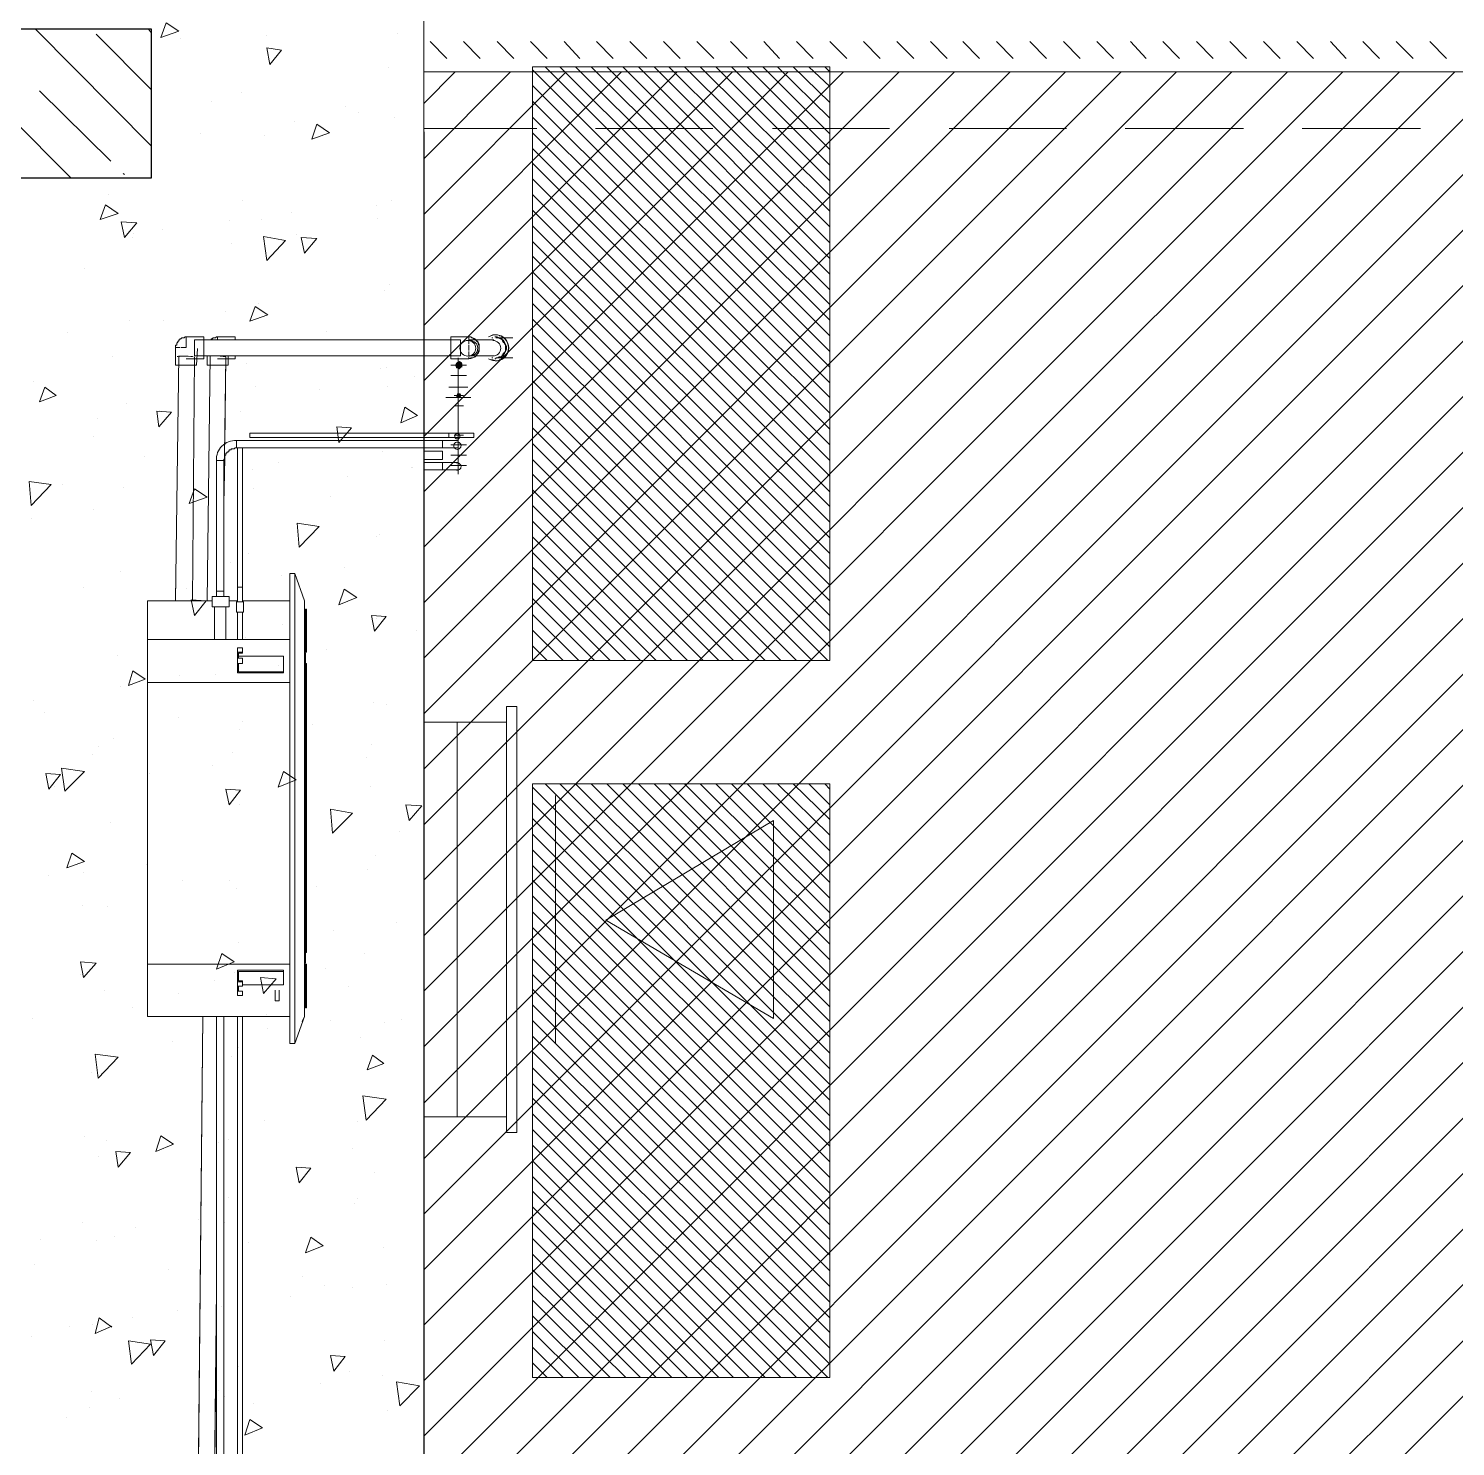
# Model space of a CAD drawing. Header units: millimetres. Extents: x -356862 to 418287, y 0 to 839748.
# Drawn here: x 30.232 to 32.504, y 27.9 to 30.157 of the extents above; entities that cross this region are included whole.
import ezdxf

# ---------------------------------------------------------------- set-up
doc = ezdxf.new("R2010")
doc.units = ezdxf.units.MM
doc.layers.add('PDF _Геометрия', color=7, linetype='Continuous', true_color=0xbababa)
doc.layers.add('PDF _Сплошная заливка', color=7, linetype='Continuous', true_color=0xf50000)

msp = doc.modelspace()

# ---------------------------------------------------------------- linework, layer by layer
at = {"layer": 'PDF _Геометрия', "color": 7, "lineweight": 9}
for points in [[(30.2496, 23.3832), (30.1062, 23.3832), (30.8612, 23.3832), (30.8612, 31.2979), (30.1062, 31.2979), (38.9259, 31.2979)], [(30.8612, 29.9979), (31.0412, 29.9979)], [(31.1345, 29.9979), (31.3212, 29.9979)], [(31.4162, 29.9979), (31.6028, 29.9979)], [(31.6978, 29.9979), (31.8845, 29.9979)], [(31.9778, 29.9979), (32.1662, 29.9979)], [(32.2595, 29.9979), (32.4478, 29.9979)]]:
    msp.add_lwpolyline(points, dxfattribs=at)
at = {"layer": 'PDF _Геометрия', "color": 254, "lineweight": 5, "true_color": 0xdcdcdc}
for points in [[(30.1062, 31.2979), (30.8612, 31.2979), (30.8629, 23.4715), (30.1062, 23.4715), (30.1062, 25.1948), (30.4279, 25.1948), (30.4279, 25.4314), (30.1062, 25.4314), (30.1062, 27.558), (30.4279, 27.558), (30.4279, 27.793), (30.1062, 27.793), (30.1062, 29.9196), (30.4279, 29.9196), (30.4279, 30.1562), (30.1062, 30.1562)], [(30.4429, 30.1429), (30.4512, 30.1662), (30.4712, 30.1529)], [(30.6162, 30.0996), (30.6112, 30.1262), (30.6345, 30.1229)], [(30.6829, 29.9812), (30.6912, 30.0046), (30.7112, 29.9912)], [(30.3462, 29.8529), (30.3546, 29.8762), (30.3746, 29.8629)], [(30.3846, 29.8246), (30.3796, 29.8496), (30.4046, 29.8479)], [(30.6062, 29.8262), (30.6412, 29.8196), (30.6112, 29.7879)], [(30.6712, 29.7996), (30.6662, 29.8246), (30.6912, 29.8229)], [(30.5845, 29.6913), (30.5929, 29.7146), (30.6129, 29.7013)], [(30.2496, 29.5629), (30.2579, 29.5863), (30.2762, 29.5729)], [(30.8245, 29.5296), (30.8312, 29.5546), (30.8512, 29.5413)], [(30.4396, 29.5229), (30.4362, 29.5479), (30.4596, 29.5463)], [(30.7262, 29.4979), (30.7229, 29.5229), (30.7462, 29.5213)], [(30.2329, 29.4363), (30.2679, 29.4313), (30.2362, 29.3979)], [(30.4879, 29.4013), (30.4962, 29.4246), (30.5162, 29.4113)], [(30.6595, 29.3696), (30.6945, 29.3646), (30.6629, 29.3313)], [(30.7262, 29.2396), (30.7345, 29.2646), (30.7545, 29.2513)], [(30.4962, 29.2229), (30.4912, 29.2479), (30.5146, 29.2463)], [(30.7829, 29.1979), (30.7779, 29.2229), (30.8012, 29.2213)], [(30.3912, 29.1113), (30.3979, 29.1346), (30.4179, 29.1213)], [(30.2646, 28.9463), (30.2596, 28.9713), (30.2829, 28.9696)], [(30.2846, 28.9796), (30.3212, 28.9746), (30.2896, 28.9429)], [(30.6295, 28.9496), (30.6379, 28.9746), (30.6579, 28.9613)], [(30.5512, 28.9213), (30.5462, 28.9463), (30.5695, 28.9446)], [(30.8379, 28.8963), (30.8329, 28.9213), (30.8579, 28.9196)], [(30.7129, 28.9146), (30.7479, 28.908), (30.7162, 28.8763)], [(30.2929, 28.8213), (30.3012, 28.8446), (30.3212, 28.8313)], [(30.3196, 28.6463), (30.3146, 28.6713), (30.3396, 28.6696)], [(30.5312, 28.6596), (30.5396, 28.6846), (30.5595, 28.6713)], [(30.6062, 28.6213), (30.6012, 28.6463), (30.6262, 28.6446)], [(30.3379, 28.5246), (30.3746, 28.5196), (30.3429, 28.4863)], [(30.7712, 28.4996), (30.7795, 28.523), (30.7979, 28.5096)], [(30.7645, 28.458), (30.8012, 28.453), (30.7695, 28.4196)], [(30.4346, 28.3696), (30.4429, 28.3946), (30.4629, 28.3813)], [(30.3746, 28.3446), (30.3712, 28.3696), (30.3946, 28.368)], [(30.6629, 28.3196), (30.6579, 28.3446), (30.6812, 28.343)], [(30.6729, 28.208), (30.6812, 28.233), (30.7012, 28.2196)], [(30.3912, 28.068), (30.4262, 28.063), (30.3962, 28.0313)], [(30.4312, 28.0447), (30.4262, 28.0697), (30.4496, 28.068)], [(30.7179, 28.0197), (30.7129, 28.0447), (30.7362, 28.043)], [(30.8179, 28.003), (30.8545, 27.9963), (30.8229, 27.9647)], [(30.5762, 27.918), (30.5845, 27.943), (30.6045, 27.9297)]]:
    msp.add_lwpolyline(points, close=True, dxfattribs=at)
at = {"layer": 'PDF _Геометрия', "color": 8, "lineweight": 9, "true_color": 0x808080}
for points in [[(30.2996, 29.9196), (30.1062, 30.1129), (29.9162, 30.3029)], [(30.4279, 29.9696), (30.2429, 30.1562)], [(30.4279, 30.0596), (30.3396, 30.1479)], [(30.4279, 30.1496), (30.4229, 30.1562)], [(30.3629, 29.9462), (30.2496, 30.0579)], [(30.3846, 29.9246), (30.3829, 29.9262)]]:
    msp.add_lwpolyline(points, dxfattribs=at)
at = {"layer": 'PDF _Геометрия', "color": 8, "lineweight": 30, "true_color": 0x767676}
msp.add_lwpolyline([(30.1062, 29.9196), (30.4279, 29.9196), (30.4279, 30.1562), (30.1062, 30.1562)], dxfattribs=at)
at = {"layer": 'PDF _Геометрия', "color": 7, "lineweight": 30}
for points in [[(30.1062, 29.9196), (30.4279, 29.9196), (30.4279, 30.1562), (30.1062, 30.1562)], [(30.4279, 29.9196), (30.4279, 30.1562)]]:
    msp.add_lwpolyline(points, dxfattribs=at)
at = {"layer": 'PDF _Геометрия', "color": 254, "lineweight": 5, "true_color": 0xdcdcdc}
for points in [[(30.6112, 30.1462), (30.6112, 30.1462)], [(30.8195, 30.1496), (30.8195, 30.1496)], [(30.4746, 30.1412), (30.4746, 30.1412)], [(30.6129, 30.1196), (30.6129, 30.1196)], [(30.8045, 30.0946), (30.8045, 30.0946)], [(30.5712, 30.0546), (30.5712, 30.0546)], [(30.5229, 30.0412), (30.5229, 30.0412)], [(30.7362, 30.0329), (30.7362, 30.0329)], [(30.6562, 30.0096), (30.6562, 30.0096)], [(30.7579, 30.0229), (30.7579, 30.0229)], [(30.8145, 30.0162), (30.8145, 30.0162)], [(30.5062, 29.9896), (30.5062, 29.9896)], [(30.6079, 29.9862), (30.6079, 29.9862)], [(30.3596, 29.8929), (30.3596, 29.8929)], [(30.5729, 29.8829), (30.5729, 29.8829)], [(30.7862, 29.8746), (30.7862, 29.8746)], [(30.8095, 29.8829), (30.8095, 29.8829)], [(30.5512, 29.8512), (30.5512, 29.8512)], [(30.6029, 29.8529), (30.6029, 29.8529)], [(30.6512, 29.8646), (30.6512, 29.8646)], [(30.7879, 29.8546), (30.7879, 29.8546)], [(30.3996, 29.8312), (30.3996, 29.8312)], [(30.4446, 29.8379), (30.4446, 29.8379)], [(30.6579, 29.8296), (30.6579, 29.8296)], [(30.3979, 29.8246), (30.3979, 29.8246)], [(30.5546, 29.8146), (30.5546, 29.8146)], [(30.3212, 29.7746), (30.3212, 29.7746)], [(30.7995, 29.7396), (30.7995, 29.7396)], [(30.8062, 29.7496), (30.8062, 29.7496)], [(30.5979, 29.7196), (30.5979, 29.7196)], [(30.3929, 29.6929), (30.3929, 29.6929)], [(30.4462, 29.6929), (30.4462, 29.6929)], [(30.5462, 29.7063), (30.5462, 29.7063)], [(30.2946, 29.6729), (30.2946, 29.6729)], [(30.7062, 29.6746), (30.7062, 29.6746)], [(30.3662, 29.6346), (30.3662, 29.6346)], [(30.4729, 29.6346), (30.4729, 29.6346)], [(30.5795, 29.6246), (30.5795, 29.6246)], [(30.7929, 29.6163), (30.7929, 29.6163)], [(30.8012, 29.6179), (30.8012, 29.6179)], [(30.8462, 29.6029), (30.8462, 29.6029)], [(30.2396, 29.5946), (30.2396, 29.5946)], [(30.5929, 29.5879), (30.5929, 29.5879)], [(30.6945, 29.5829), (30.6945, 29.5829)], [(30.8029, 29.5879), (30.8029, 29.5879)], [(30.3879, 29.5596), (30.3879, 29.5596)], [(30.3412, 29.5363), (30.3412, 29.5363)], [(30.4412, 29.5496), (30.4412, 29.5496)], [(30.5695, 29.5479), (30.5695, 29.5479)], [(30.3362, 29.5079), (30.3362, 29.5079)], [(30.4162, 29.4763), (30.4162, 29.4763)], [(30.6295, 29.4663), (30.6295, 29.4663)], [(30.7962, 29.4846), (30.7962, 29.4846)], [(30.5879, 29.4546), (30.5879, 29.4546)], [(30.7395, 29.4446), (30.7395, 29.4446)], [(30.8412, 29.4579), (30.8412, 29.4579)], [(30.8429, 29.4579), (30.8429, 29.4579)], [(30.2862, 29.4313), (30.2862, 29.4313)], [(30.3829, 29.4263), (30.3829, 29.4263)], [(30.4996, 29.4213), (30.4996, 29.4213)], [(30.5895, 29.4246), (30.5895, 29.4246)], [(30.7129, 29.4129), (30.7129, 29.4129)], [(30.2362, 29.3779), (30.2362, 29.3779)], [(30.3362, 29.3913), (30.3362, 29.3913)], [(30.7912, 29.3513), (30.7912, 29.3513)], [(30.7862, 29.3479), (30.7862, 29.3479)], [(30.5529, 29.3079), (30.5529, 29.3079)], [(30.5829, 29.3213), (30.5829, 29.3213)], [(30.3779, 29.2929), (30.3779, 29.2929)], [(30.6345, 29.2863), (30.6345, 29.2863)], [(30.7345, 29.2996), (30.7345, 29.2996)], [(30.3196, 29.2679), (30.3196, 29.2679)], [(30.4829, 29.2663), (30.4829, 29.2663)], [(30.4212, 29.2179), (30.4212, 29.2179)], [(30.7862, 29.2179), (30.7862, 29.2179)], [(30.6362, 29.2079), (30.6362, 29.2079)], [(30.8495, 29.1996), (30.8495, 29.1996)], [(30.5779, 29.1879), (30.5779, 29.1879)], [(30.7062, 29.1679), (30.7062, 29.1679)], [(30.3729, 29.1596), (30.3729, 29.1596)], [(30.4729, 29.1279), (30.4729, 29.1279)], [(30.5296, 29.1296), (30.5296, 29.1296)], [(30.6295, 29.1429), (30.6295, 29.1429)], [(30.3779, 29.1096), (30.3779, 29.1096)], [(30.2396, 29.0879), (30.2396, 29.0879)], [(30.7812, 29.0846), (30.7812, 29.0846)], [(30.8012, 29.0813), (30.8012, 29.0813)], [(30.2579, 29.0679), (30.2579, 29.0679)], [(30.4712, 29.0596), (30.4712, 29.0596)], [(30.5729, 29.0546), (30.5729, 29.0546)], [(30.5679, 29.0413), (30.5679, 29.0413)], [(30.6845, 29.0496), (30.6845, 29.0496)], [(30.3429, 29.0146), (30.3429, 29.0146)], [(30.3679, 29.0263), (30.3679, 29.0263)], [(30.7779, 29.0179), (30.7779, 29.0179)], [(30.3346, 29.0013), (30.3346, 29.0013)], [(30.5562, 29.0046), (30.5562, 29.0046)], [(30.7695, 28.9963), (30.7695, 28.9963)], [(30.4246, 28.9713), (30.4246, 28.9713)], [(30.5246, 28.9846), (30.5246, 28.9846)], [(30.2729, 28.9513), (30.2729, 28.9513)], [(30.7762, 28.9513), (30.7762, 28.9513)], [(30.5679, 28.9213), (30.5679, 28.9213)], [(30.3629, 28.893), (30.3629, 28.893)], [(30.8229, 28.8796), (30.8229, 28.8796)], [(30.6729, 28.8596), (30.6729, 28.8596)], [(30.4196, 28.8263), (30.4196, 28.8263)], [(30.7845, 28.8413), (30.7845, 28.8413)], [(30.2646, 28.8096), (30.2646, 28.8096)], [(30.3196, 28.813), (30.3196, 28.813)], [(30.7712, 28.818), (30.7712, 28.818)], [(30.4779, 28.8013), (30.4779, 28.8013)], [(30.5512, 28.8013), (30.5512, 28.8013)], [(30.5629, 28.788), (30.5629, 28.788)], [(30.6912, 28.7913), (30.6912, 28.7913)], [(30.3179, 28.7613), (30.3179, 28.7613)], [(30.3579, 28.7596), (30.3579, 28.7596)], [(30.7179, 28.7213), (30.7179, 28.7213)], [(30.8179, 28.7346), (30.8179, 28.7346)], [(30.5662, 28.703), (30.5662, 28.703)], [(30.3146, 28.6696), (30.3146, 28.6696)], [(30.7662, 28.6846), (30.7662, 28.6846)], [(30.3146, 28.6513), (30.3146, 28.6513)], [(30.5595, 28.6546), (30.5595, 28.6546)], [(30.7045, 28.6613), (30.7045, 28.6613)], [(30.3529, 28.6263), (30.3529, 28.6263)], [(30.5279, 28.6413), (30.5279, 28.6413)], [(30.7412, 28.633), (30.7412, 28.633)], [(30.4712, 28.6213), (30.4712, 28.6213)], [(30.2379, 28.5813), (30.2379, 28.5813)], [(30.3979, 28.598), (30.3979, 28.598)], [(30.6112, 28.588), (30.6112, 28.588)], [(30.7129, 28.578), (30.7129, 28.578)], [(30.8262, 28.5796), (30.8262, 28.5796)], [(30.6129, 28.5646), (30.6129, 28.5646)], [(30.7995, 28.5746), (30.7995, 28.5746)], [(30.4612, 28.5446), (30.4612, 28.5446)], [(30.5662, 28.5346), (30.5662, 28.5346)], [(30.7612, 28.5513), (30.7612, 28.5513)], [(30.5546, 28.5213), (30.5546, 28.5213)], [(30.3329, 28.4946), (30.3329, 28.4946)], [(30.3479, 28.493), (30.3479, 28.493)], [(30.8612, 28.453), (30.8612, 28.453)], [(30.6079, 28.4196), (30.6079, 28.4196)], [(30.7562, 28.418), (30.7562, 28.418)], [(30.5079, 28.4063), (30.5079, 28.4063)], [(30.3212, 28.393), (30.3212, 28.393)], [(30.3562, 28.3863), (30.3562, 28.3863)], [(30.5346, 28.3846), (30.5346, 28.3846)], [(30.5496, 28.388), (30.5496, 28.388)], [(30.7479, 28.3746), (30.7479, 28.3746)], [(30.3429, 28.3613), (30.3429, 28.3613)], [(30.7829, 28.3363), (30.7829, 28.3363)], [(30.5496, 28.2963), (30.5496, 28.2963)], [(30.7512, 28.2863), (30.7512, 28.2863)], [(30.7562, 28.2946), (30.7562, 28.2946)], [(30.5029, 28.2613), (30.5029, 28.2613)], [(30.3179, 28.2563), (30.3179, 28.2563)], [(30.4029, 28.248), (30.4029, 28.248)], [(30.5446, 28.2563), (30.5446, 28.2563)], [(30.2512, 28.2296), (30.2512, 28.2296)], [(30.3396, 28.228), (30.3396, 28.228)], [(30.3696, 28.2346), (30.3696, 28.2346)], [(30.5829, 28.2246), (30.5829, 28.2246)], [(30.7979, 28.2163), (30.7979, 28.2163)], [(30.2412, 28.1896), (30.2412, 28.1896)], [(30.4546, 28.1813), (30.4546, 28.1813)], [(30.6679, 28.1713), (30.6679, 28.1713)], [(30.7029, 28.1563), (30.7029, 28.1563)], [(30.7479, 28.153), (30.7479, 28.153)], [(30.8012, 28.158), (30.8012, 28.158)], [(30.5396, 28.123), (30.5396, 28.123)], [(30.6495, 28.138), (30.6495, 28.138)], [(30.3646, 28.0913), (30.3379, 28.0797), (30.3446, 28.1046), (30.3646, 28.0897)], [(30.3979, 28.1046), (30.3979, 28.1046)], [(30.4696, 28.1163), (30.4696, 28.1163)], [(30.2979, 28.0913), (30.2979, 28.0913)], [(30.3346, 28.0947), (30.3346, 28.0947)], [(30.2362, 28.0747), (30.2362, 28.0747)], [(30.7995, 28.068), (30.7995, 28.068)], [(30.5662, 28.028), (30.5662, 28.028)], [(30.7429, 28.0197), (30.7429, 28.0197)], [(30.7962, 28.013), (30.7962, 28.013)], [(30.3329, 27.988), (30.3329, 27.988)], [(30.5346, 27.9897), (30.5346, 27.9897)], [(30.6962, 27.9997), (30.6962, 27.9997)], [(30.3762, 27.9763), (30.3762, 27.9763)], [(30.5446, 27.9797), (30.5446, 27.9797)], [(30.5895, 27.968), (30.5895, 27.968)], [(30.2929, 27.9463), (30.2929, 27.9463)], [(30.3296, 27.9613), (30.3296, 27.9613)], [(30.8029, 27.958), (30.8029, 27.958)]]:
    msp.add_lwpolyline(points, dxfattribs=at)
at = {"layer": 'PDF _Геометрия', "lineweight": 18}
for points in [[(30.8979, 30.1096), (30.8712, 30.1362)], [(30.9512, 30.1096), (30.9245, 30.1362)], [(31.0045, 30.1096), (30.9779, 30.1362)], [(31.0579, 30.1096), (31.0312, 30.1362)], [(31.1095, 30.1096), (31.0845, 30.1362)], [(31.1629, 30.1096), (31.1362, 30.1362)], [(31.2162, 30.1096), (31.1895, 30.1362)], [(31.2695, 30.1096), (31.2429, 30.1362)], [(31.3229, 30.1096), (31.2962, 30.1362)], [(31.3762, 30.1096), (31.3495, 30.1362)], [(31.4278, 30.1096), (31.4028, 30.1362)], [(31.4812, 30.1096), (31.4545, 30.1362)], [(31.5345, 30.1096), (31.5078, 30.1362)], [(31.5878, 30.1096), (31.5612, 30.1362)], [(31.6412, 30.1096), (31.6145, 30.1362)], [(31.6945, 30.1096), (31.6678, 30.1362)], [(31.7462, 30.1096), (31.7195, 30.1362)], [(31.7995, 30.1096), (31.7728, 30.1362)], [(31.8528, 30.1096), (31.8262, 30.1362)], [(31.9062, 30.1096), (31.8795, 30.1362)], [(31.9595, 30.1096), (31.9328, 30.1362)], [(32.0112, 30.1096), (31.9862, 30.1362)], [(32.0645, 30.1096), (32.0378, 30.1362)], [(32.1178, 30.1096), (32.0912, 30.1362)], [(32.1712, 30.1096), (32.1445, 30.1362)], [(32.2245, 30.1096), (32.1978, 30.1362)], [(32.2778, 30.1096), (32.2511, 30.1362)], [(32.3295, 30.1096), (32.3045, 30.1362)], [(32.3828, 30.1096), (32.3561, 30.1362)], [(32.4361, 30.1096), (32.4095, 30.1362)], [(32.4895, 30.1096), (32.4628, 30.1362)]]:
    msp.add_lwpolyline(points, dxfattribs=at)
at = {"layer": 'PDF _Геометрия', "color": 161, "lineweight": 9, "true_color": 0x7f9fff}
for points in [[(33.8278, 30.0879), (30.8612, 27.1214)], [(33.7394, 30.0879), (30.8612, 27.2097)], [(33.6511, 30.0879), (30.8612, 27.298)], [(33.5628, 30.0879), (30.8612, 27.3863)], [(33.4744, 30.0879), (30.8612, 27.4747)], [(33.3861, 30.0879), (30.8612, 27.563)], [(33.2978, 30.0879), (30.8612, 27.6513)], [(33.2094, 30.0879), (30.8612, 27.7397)], [(33.1211, 30.0879), (30.8612, 27.828)], [(33.0328, 30.0879), (30.8612, 27.9163)], [(32.9445, 30.0879), (30.8612, 28.0047)], [(32.8561, 30.0879), (30.8612, 28.093)], [(32.7678, 30.0879), (30.8612, 28.1813)], [(32.6795, 30.0879), (30.8612, 28.2696)], [(32.5911, 30.0879), (30.8612, 28.358)], [(32.5028, 30.0879), (30.8612, 28.4463)], [(32.4145, 30.0879), (30.8612, 28.5363)], [(32.3245, 30.0879), (30.8612, 28.6246)], [(32.2361, 30.0879), (30.8612, 28.713)], [(32.1478, 30.0879), (30.8612, 28.8013)], [(32.0595, 30.0879), (30.8612, 28.8896)], [(31.9712, 30.0879), (30.8612, 28.9779)], [(31.8828, 30.0879), (30.8612, 29.0663)], [(31.7945, 30.0879), (30.8612, 29.1546)], [(31.7062, 30.0879), (30.8612, 29.2429)], [(31.6178, 30.0879), (30.8612, 29.3313)], [(31.5295, 30.0879), (30.8612, 29.4196)], [(31.4412, 30.0879), (30.8612, 29.5079)], [(31.3529, 30.0879), (30.8612, 29.5963)], [(31.2645, 30.0879), (30.8612, 29.6846)], [(31.1762, 30.0879), (30.8612, 29.7729)], [(31.0879, 30.0879), (30.8612, 29.8612)], [(30.9995, 30.0879), (30.8612, 29.9496)], [(30.9112, 30.0879), (30.8612, 30.0379)], [(33.8694, 30.0412), (30.8612, 27.033)], [(33.8694, 29.9529), (30.8612, 26.9447)], [(33.8694, 29.8646), (30.8612, 26.8564)], [(33.8694, 29.7762), (30.8612, 26.768)], [(33.8694, 29.6879), (30.8612, 26.6797)], [(33.8694, 29.5996), (30.8612, 26.5914)], [(33.8694, 29.5113), (30.8612, 26.503)], [(33.8694, 29.4213), (30.8612, 26.4147)], [(33.8694, 29.3329), (30.8612, 26.3264)]]:
    msp.add_lwpolyline(points, dxfattribs=at)
at = {"layer": 'PDF _Геометрия', "color": 7, "lineweight": 13}
msp.add_lwpolyline([(30.8612, 23.4732), (30.8612, 30.0879), (33.8694, 30.0879), (33.8694, 23.4732)], close=True, dxfattribs=at)
at = {"layer": 'PDF _Геометрия', "color": 142, "lineweight": 9, "true_color": 0x008ab8}
for points in [[(31.0345, 30.0962), (31.0345, 29.1513), (31.5078, 29.1513), (31.5078, 30.0962)], [(31.0345, 28.9546), (31.0345, 28.0097), (31.5078, 28.0097), (31.5078, 28.9546)]]:
    msp.add_lwpolyline(points, close=True, dxfattribs=at)
at = {"layer": 'PDF _Геометрия', "color": 254, "lineweight": 9, "true_color": 0xdcdcdc}
for points in [[(31.0345, 30.0912), (31.5078, 29.6179)], [(31.0545, 30.0962), (31.5078, 29.6429)], [(31.0779, 30.0962), (31.5078, 29.6679)], [(31.1029, 30.0962), (31.5078, 29.6929)], [(31.1279, 30.0962), (31.5078, 29.7179)], [(31.1529, 30.0962), (31.5078, 29.7412)], [(31.1779, 30.0962), (31.5078, 29.7662)], [(31.2029, 30.0962), (31.5078, 29.7912)], [(31.2279, 30.0962), (31.5078, 29.8162)], [(31.2512, 30.0962), (31.5078, 29.8412)], [(31.2762, 30.0962), (31.5078, 29.8662)], [(31.3012, 30.0962), (31.5078, 29.8912)], [(31.3262, 30.0962), (31.5078, 29.9146)], [(31.3512, 30.0962), (31.5078, 29.9396)], [(31.3762, 30.0962), (31.5078, 29.9646)], [(31.4012, 30.0962), (31.5078, 29.9896)], [(31.4245, 30.0962), (31.5078, 30.0146)], [(31.4495, 30.0962), (31.5078, 30.0396)], [(31.4745, 30.0962), (31.5078, 30.0646)], [(31.4995, 30.0962), (31.5078, 30.0879)], [(31.0345, 30.0662), (31.5078, 29.5929)], [(31.0345, 30.0412), (31.5078, 29.5696)], [(31.0345, 30.0162), (31.5078, 29.5446)], [(31.0345, 29.9912), (31.5078, 29.5196)], [(31.0345, 29.9662), (31.5078, 29.4946)], [(31.0345, 29.9429), (31.5078, 29.4696)], [(31.0345, 29.9179), (31.5078, 29.4446)], [(31.0345, 29.8929), (31.5078, 29.4196)], [(31.0345, 29.8679), (31.5078, 29.3963)], [(31.0345, 29.8429), (31.5078, 29.3713)], [(31.0345, 29.8179), (31.5078, 29.3463)], [(31.0345, 29.7946), (31.5078, 29.3213)], [(31.0345, 29.7696), (31.5078, 29.2963)], [(31.0345, 29.7446), (31.5078, 29.2713)], [(31.0345, 29.7196), (31.5078, 29.2463)], [(31.0345, 29.6946), (31.5078, 29.2229)], [(31.0345, 29.6696), (31.5078, 29.1979)], [(31.0345, 29.6446), (31.5078, 29.1729)], [(31.0345, 29.6213), (31.5045, 29.1513)], [(31.0345, 29.5963), (31.4795, 29.1513)], [(31.0345, 29.5713), (31.4545, 29.1513)], [(31.0345, 29.5463), (31.4295, 29.1513)], [(31.0345, 29.5213), (31.4045, 29.1513)], [(31.0345, 29.4963), (31.3795, 29.1513)], [(31.0345, 29.4713), (31.3545, 29.1513)], [(31.0345, 29.4479), (31.3312, 29.1513)], [(31.0345, 29.4229), (31.3062, 29.1513)], [(31.0345, 29.3979), (31.2812, 29.1513)], [(31.0345, 29.3729), (31.2562, 29.1513)], [(31.0345, 29.3479), (31.2312, 29.1513)], [(31.0345, 29.3229), (31.2062, 29.1513)], [(31.0345, 29.2996), (31.1829, 29.1513)], [(31.0345, 29.2746), (31.1579, 29.1513)], [(31.0345, 29.2496), (31.1329, 29.1513)], [(31.0345, 29.2246), (31.1079, 29.1513)], [(31.0345, 29.1996), (31.0829, 29.1513)], [(31.0345, 29.1746), (31.0579, 29.1513)], [(31.0345, 28.9496), (31.5078, 28.4763)], [(31.0545, 28.9546), (31.5078, 28.5013)], [(31.0779, 28.9546), (31.5078, 28.5263)], [(31.1029, 28.9546), (31.5078, 28.5513)], [(31.1279, 28.9546), (31.5078, 28.5763)], [(31.1529, 28.9546), (31.5078, 28.5996)], [(31.1779, 28.9546), (31.5078, 28.6246)], [(31.2029, 28.9546), (31.5078, 28.6496)], [(31.2279, 28.9546), (31.5078, 28.6746)], [(31.2512, 28.9546), (31.5078, 28.6996)], [(31.2762, 28.9546), (31.5078, 28.7246)], [(31.3012, 28.9546), (31.5078, 28.7496)], [(31.3262, 28.9546), (31.5078, 28.773)], [(31.3512, 28.9546), (31.5078, 28.798)], [(31.3762, 28.9546), (31.5078, 28.823)], [(31.4012, 28.9546), (31.5078, 28.848)], [(31.4245, 28.9546), (31.5078, 28.873)], [(31.4495, 28.9546), (31.5078, 28.898)], [(31.4745, 28.9546), (31.5078, 28.9213)], [(31.4995, 28.9546), (31.5078, 28.9463)], [(31.0345, 28.9246), (31.5078, 28.4513)], [(31.0345, 28.8996), (31.5078, 28.4263)], [(31.0345, 28.8746), (31.5078, 28.403)], [(31.0345, 28.8496), (31.5078, 28.378)], [(31.0345, 28.8246), (31.5078, 28.353)], [(31.0345, 28.8013), (31.5078, 28.328)], [(31.0345, 28.7763), (31.5078, 28.303)], [(31.0345, 28.7513), (31.5078, 28.278)], [(31.0345, 28.7263), (31.5078, 28.253)], [(31.0345, 28.7013), (31.5078, 28.2296)], [(31.0345, 28.6763), (31.5078, 28.2046)], [(31.0345, 28.6513), (31.5078, 28.1796)], [(31.0345, 28.628), (31.5078, 28.1546)], [(31.0345, 28.603), (31.5078, 28.1296)], [(31.0345, 28.578), (31.5078, 28.1046)], [(31.0345, 28.553), (31.5078, 28.0813)], [(31.0345, 28.528), (31.5078, 28.0563)], [(31.0345, 28.503), (31.5078, 28.0313)], [(31.0345, 28.478), (31.5045, 28.0097)], [(31.0345, 28.4546), (31.4795, 28.0097)], [(31.0345, 28.4296), (31.4545, 28.0097)], [(31.0345, 28.4046), (31.4295, 28.0097)], [(31.0345, 28.3796), (31.4045, 28.0097)], [(31.0345, 28.3546), (31.3795, 28.0097)], [(31.0345, 28.3296), (31.3545, 28.0097)], [(31.0345, 28.3063), (31.3312, 28.0097)], [(31.0345, 28.2813), (31.3062, 28.0097)], [(31.0345, 28.2563), (31.2812, 28.0097)], [(31.0345, 28.2313), (31.2562, 28.0097)], [(31.0345, 28.2063), (31.2312, 28.0097)], [(31.0345, 28.1813), (31.2062, 28.0097)], [(31.0345, 28.1563), (31.1829, 28.0097)], [(31.0345, 28.133), (31.1579, 28.0097)], [(31.0345, 28.108), (31.1329, 28.0097)], [(31.0345, 28.083), (31.1079, 28.0097)], [(31.0345, 28.058), (31.0829, 28.0097)], [(31.0345, 28.033), (31.0579, 28.0097)]]:
    msp.add_lwpolyline(points, dxfattribs=at)
at = {"layer": 'PDF _Геометрия', "color": 252, "lineweight": 5, "true_color": 0x989898}
for points in [[(30.9645, 29.6313), (30.9679, 29.6296), (30.9712, 29.6296), (30.9762, 29.6279, 0.9608), (30.9762, 29.6696), (30.9712, 29.6696), (30.9679, 29.6679), (30.9645, 29.6663, -1.833597)], [(30.5312, 29.4696), (30.5429, 29.4696), (30.5429, 29.4713), (30.5446, 29.4729), (30.5446, 29.4746), (30.5446, 29.4763), (30.5446, 29.4779), (30.5462, 29.4779), (30.5462, 29.4796), (30.5462, 29.4813), (30.5479, 29.4813), (30.5479, 29.4829), (30.5496, 29.4829), (30.5496, 29.4846), (30.5512, 29.4846), (30.5512, 29.4863), (30.5529, 29.4863), (30.5546, 29.4863), (30.5546, 29.4879), (30.5562, 29.4879), (30.5579, 29.4879), (30.5595, 29.4879), (30.5612, 29.4896), (30.5629, 29.4896), (30.5629, 29.5013, 0.44711)]]:
    msp.add_lwpolyline(points, format="xyb", close=True, dxfattribs=at)
for points in [[(30.9762, 29.6696), (30.9762, 29.6696)], [(30.9812, 29.6296), (30.9829, 29.6296), (30.9862, 29.6313), (30.9895, 29.6329), (30.9912, 29.6363), (30.9945, 29.6396), (30.9962, 29.6429), (30.9962, 29.6479), (30.9962, 29.6513), (30.9945, 29.6563), (30.9929, 29.6596), (30.9912, 29.6629), (30.9879, 29.6646), (30.9845, 29.6679), (30.9812, 29.6679)], [(30.4662, 29.6496), (30.4662, 29.6513), (30.4662, 29.6529), (30.4679, 29.6529), (30.4679, 29.6546), (30.4679, 29.6563), (30.4696, 29.6579), (30.4696, 29.6596), (30.4712, 29.6596), (30.4712, 29.6613), (30.4729, 29.6613), (30.4729, 29.6629), (30.4746, 29.6629), (30.4762, 29.6646), (30.4779, 29.6646), (30.4796, 29.6646), (30.4812, 29.6663), (30.4829, 29.6663), (30.4829, 29.6496), (30.4746, 29.6496)], [(30.4729, 29.6496), (30.4662, 29.6496), (30.4662, 29.6213), (30.4996, 29.6213), (30.5012, 29.6479)], [(30.4829, 29.6313), (30.5112, 29.6313), (30.5112, 29.6663), (30.4829, 29.6663), (30.4829, 29.6496)], [(30.9195, 29.6613), (30.4962, 29.6613)], [(30.5229, 29.6613), (30.5229, 29.6629), (30.5246, 29.6629), (30.5262, 29.6646), (30.5279, 29.6646), (30.5296, 29.6646), (30.5312, 29.6663), (30.5329, 29.6663), (30.5329, 29.6613), (30.5329, 29.6663), (30.5612, 29.6663), (30.5612, 29.6613)], [(30.9329, 29.6663), (30.9329, 29.6663)], [(30.9729, 29.6613), (30.9362, 29.6613), (30.9329, 29.6613)], [(30.9329, 29.6529), (30.9329, 29.6496), (30.9329, 29.6446)], [(30.9379, 29.6329), (30.9395, 29.6329), (30.9429, 29.6346), (30.9445, 29.6379), (30.9479, 29.6396), (30.9495, 29.6429), (30.9495, 29.6463), (30.9495, 29.6496), (30.9495, 29.6513), (30.9495, 29.6546), (30.9479, 29.6579), (30.9445, 29.6596), (30.9429, 29.6629), (30.9395, 29.6646), (30.9379, 29.6646)], [(30.9712, 29.6646), (30.9695, 29.6646)], [(30.9762, 29.6663), (30.9745, 29.6663), (30.9779, 29.6663), (30.9812, 29.6646), (30.9845, 29.6629), (30.9879, 29.6613), (30.9895, 29.6579), (30.9912, 29.6546), (30.9912, 29.6529), (30.9929, 29.6496), (30.9912, 29.6463), (30.9912, 29.6429), (30.9895, 29.6396), (30.9879, 29.6363), (30.9845, 29.6346), (30.9812, 29.6329), (30.9779, 29.6329), (30.9745, 29.6313), (30.9762, 29.6313)], [(30.9745, 29.6663), (30.9745, 29.6663)], [(31.0029, 29.6646), (30.9762, 29.6646)], [(30.9862, 29.6613), (30.9845, 29.6629), (30.9829, 29.6629), (30.9795, 29.6646), (30.9779, 29.6646), (30.9812, 29.6646), (30.9845, 29.6629), (30.9862, 29.6613), (30.9879, 29.6579), (30.9895, 29.6563), (30.9912, 29.6529), (30.9912, 29.6496), (30.9912, 29.6479), (30.9912, 29.6446), (30.9895, 29.6413), (30.9879, 29.6396), (30.9862, 29.6363), (30.9845, 29.6346), (30.9812, 29.6346), (30.9779, 29.6329), (30.9795, 29.6329), (30.9829, 29.6329), (30.9862, 29.6346), (30.9879, 29.6379), (30.9895, 29.6396), (30.9912, 29.6429), (30.9929, 29.6463), (30.9929, 29.6496), (30.9929, 29.6513), (30.9912, 29.6546), (30.9895, 29.6579), (30.9879, 29.6596), (30.9862, 29.6629), (30.9829, 29.6646), (30.9795, 29.6646), (30.9829, 29.6646), (30.9862, 29.6629), (30.9879, 29.6596), (30.9895, 29.6579), (30.9912, 29.6546), (30.9929, 29.6513), (30.9929, 29.6496), (30.9929, 29.6463), (30.9912, 29.6429), (30.9895, 29.6396), (30.9879, 29.6379), (30.9862, 29.6346), (30.9829, 29.6329), (30.9795, 29.6329), (30.9812, 29.6346), (30.9829, 29.6346)], [(30.9895, 29.6579), (30.9879, 29.6596), (30.9862, 29.6596)], [(30.9879, 29.6379), (30.9879, 29.6396), (30.9895, 29.6413), (30.9912, 29.6429), (30.9912, 29.6446), (30.9912, 29.6479), (30.9912, 29.6496), (30.9912, 29.6513), (30.9912, 29.6529)], [(30.9912, 29.6546), (30.9895, 29.6546), (30.9895, 29.6563)], [(30.4712, 29.6363), (30.4662, 29.2463), (30.4662, 29.2663)], [(30.4929, 29.2463), (30.4962, 29.6346)], [(30.4962, 29.6363), (30.9195, 29.6363)], [(30.5212, 29.6363), (30.5162, 29.2463)], [(30.5162, 29.6363), (30.5162, 29.6213), (30.5496, 29.6213), (30.5496, 29.6363)], [(30.5329, 29.6313), (30.5612, 29.6313), (30.5612, 29.6363)], [(30.5446, 29.4946), (30.5462, 29.6346)], [(30.9162, 29.6079), (30.9162, 29.6329)], [(30.9329, 29.6429), (30.9329, 29.6363), (30.9362, 29.6363), (30.9729, 29.6363)], [(30.9329, 29.6313), (30.9329, 29.6313)], [(30.9695, 29.6329), (30.9712, 29.6329)], [(30.9745, 29.6313), (30.9745, 29.6313)], [(30.9762, 29.6329), (31.0029, 29.6329)], [(30.9762, 29.6279), (30.9762, 29.6279)], [(30.9845, 29.6346), (30.9862, 29.6363), (30.9862, 29.6379)], [(30.9295, 29.6213), (30.9045, 29.6213)], [(30.9295, 29.6046), (30.9045, 29.6046)], [(30.9162, 29.5913), (30.9162, 29.6163)], [(30.9162, 29.5713), (30.9162, 29.6013)], [(30.9312, 29.5863), (30.9012, 29.5863)], [(30.9162, 29.4613), (30.9162, 29.5896)], [(30.9362, 29.5696), (30.8962, 29.5696)], [(30.9162, 29.4829), (30.9162, 29.5079)], [(30.5645, 29.4896), (30.5645, 29.2463), (30.5512, 29.2463)], [(30.6479, 29.2463), (30.5729, 29.2463), (30.5729, 29.4896)], [(30.9162, 29.4646), (30.9162, 29.4896), (30.9145, 29.4896), (30.9129, 29.4896), (30.9112, 29.4896), (30.9095, 29.4896), (30.9079, 29.4896), (30.9062, 29.4896), (30.9045, 29.4896), (30.9029, 29.4896), (30.9012, 29.4896), (30.8995, 29.4896), (30.8979, 29.4896), (30.8962, 29.4896), (30.8945, 29.4896), (30.8929, 29.4896), (30.8912, 29.4896), (30.8912, 29.4946), (30.8912, 29.5013), (30.8929, 29.5013), (30.8945, 29.5013), (30.8962, 29.5013), (30.8979, 29.5013), (30.8995, 29.5013), (30.9012, 29.5013), (30.9029, 29.5013), (30.9045, 29.5013), (30.9062, 29.5013), (30.9079, 29.5013), (30.9095, 29.5013), (30.9112, 29.5013), (30.9129, 29.5013), (30.9145, 29.5013), (30.9162, 29.5013)], [(30.9295, 29.4946), (30.9045, 29.4946)], [(30.5429, 29.4013), (30.5446, 29.4729)], [(30.8612, 29.4713), (30.8912, 29.4713), (30.8912, 29.4779), (30.8912, 29.4846), (30.8612, 29.4846)], [(30.8612, 29.4546), (30.8912, 29.4546), (30.8912, 29.4613), (30.8912, 29.4663), (30.8612, 29.4663)], [(30.9162, 29.4663), (30.9145, 29.4663), (30.9129, 29.4663), (30.9112, 29.4663), (30.9095, 29.4663), (30.9079, 29.4663), (30.9062, 29.4663), (30.9045, 29.4663), (30.9029, 29.4663), (30.9012, 29.4663), (30.8995, 29.4663), (30.8979, 29.4663), (30.8962, 29.4663), (30.8945, 29.4663), (30.8929, 29.4663), (30.8912, 29.4663), (30.8912, 29.4613), (30.8912, 29.4546), (30.8929, 29.4546), (30.8945, 29.4546), (30.8962, 29.4546), (30.8979, 29.4546), (30.8995, 29.4546), (30.9012, 29.4546), (30.9029, 29.4546), (30.9045, 29.4546), (30.9062, 29.4546), (30.9079, 29.4546), (30.9095, 29.4546), (30.9112, 29.4546), (30.9129, 29.4546), (30.9145, 29.4546), (30.9162, 29.4546)], [(30.9295, 29.4779), (30.9045, 29.4779)], [(30.9162, 29.4479), (30.9162, 29.4729)], [(30.9295, 29.4613), (30.9045, 29.4613)], [(30.6562, 28.5413), (30.6562, 28.558), (30.6562, 29.2746), (30.6562, 29.2896), (30.6479, 29.2896), (30.6479, 29.2746), (30.6479, 28.558), (30.6479, 28.5413), (30.6562, 28.5413), (30.6712, 28.5846), (30.6679, 28.5763)], [(30.6562, 29.2896), (30.6712, 29.2463), (30.6712, 29.1913), (30.6712, 28.6396), (30.6712, 28.5846), (30.6729, 28.6863), (30.6712, 28.5863)], [(30.4662, 29.2663), (30.4662, 29.2663)], [(30.5729, 29.2446), (30.5729, 29.2679), (30.5695, 29.2679), (30.5645, 29.2679), (30.5645, 29.2446)], [(30.6562, 28.558), (30.6562, 28.5846), (30.6562, 29.2463), (30.6562, 29.2746)], [(30.6479, 28.5846), (30.4212, 28.5846), (30.4212, 28.668), (30.4212, 29.1163), (30.4212, 29.1846), (30.4212, 29.2463), (30.5246, 29.2463)], [(30.5279, 29.2363), (30.5279, 29.1846)], [(30.5462, 29.1846), (30.5462, 29.2363)], [(30.6712, 29.2446), (30.6729, 29.1463), (30.6712, 29.2463), (30.6712, 29.1913), (30.6712, 28.6396), (30.6712, 28.5846)], [(30.5645, 29.2279), (30.5645, 29.1846)], [(30.5729, 29.1846), (30.5729, 29.2279)], [(30.4212, 29.1846), (30.6479, 29.1846)], [(30.5729, 29.1646), (30.5645, 29.1646), (30.5645, 29.1713), (30.5729, 29.1713), (30.5729, 29.1646), (30.5729, 29.1629), (30.5662, 29.1629), (30.5662, 29.1579), (30.5662, 29.1546), (30.5662, 29.1579), (30.6379, 29.1579), (30.6379, 29.1329)], [(30.6729, 29.1829), (30.6745, 29.1829)], [(30.5645, 29.1546), (30.5645, 29.1579), (30.5645, 29.1646)], [(30.5645, 29.1563), (30.5662, 29.1563)], [(30.5645, 29.1463), (30.5645, 29.1546), (30.5729, 29.1546), (30.5729, 29.1463)], [(30.5729, 29.1463), (30.5729, 29.1463)], [(30.6729, 29.1229), (30.6745, 29.1229)], [(30.4212, 29.1163), (30.6479, 29.1163)], [(30.6729, 28.7096), (30.6745, 28.7096)], [(30.4212, 28.668), (30.6479, 28.668)], [(30.6379, 28.6563), (30.6379, 28.6346), (30.5729, 28.6346)], [(30.6729, 28.648), (30.6745, 28.648)], [(30.5645, 28.6396), (30.5645, 28.633), (30.5729, 28.633), (30.5729, 28.6396)], [(30.5662, 28.633), (30.5662, 28.6313), (30.5662, 28.6246), (30.5729, 28.6246), (30.5729, 28.618), (30.5645, 28.618), (30.5645, 28.6246), (30.5729, 28.6246)], [(30.5645, 28.6246), (30.5645, 28.6313), (30.5645, 28.633)], [(30.5729, 28.6246), (30.5729, 28.6246)], [(30.6245, 28.6263), (30.6245, 28.6096), (30.6279, 28.6096), (30.6312, 28.6096), (30.6312, 28.6263)], [(30.5096, 28.5846), (30.4946, 27.0497)], [(30.5312, 28.5846), (30.5312, 28.388)], [(30.5429, 28.388), (30.5429, 28.5846)], [(30.5645, 28.5846), (30.5645, 27.0497)], [(30.5729, 27.0497), (30.5729, 28.5846)], [(30.6712, 28.5846), (30.6712, 28.5846)], [(30.6712, 28.5846), (30.6712, 28.5846)], [(30.6712, 28.5846), (30.6712, 28.5846)], [(30.5312, 28.1913), (30.5312, 27.9163)], [(30.5429, 27.9163), (30.5429, 28.1913)], [(30.5196, 27.0497), (30.5312, 28.1513)]]:
    msp.add_lwpolyline(points, dxfattribs=at)
at = {"layer": 'PDF _Геометрия', "color": 4, "lineweight": 5}
for points in [[(30.4962, 29.6613), (30.4962, 29.6496), (30.4962, 29.6363), (30.9195, 29.6363), (30.9195, 29.6496), (30.9195, 29.6613)], [(30.5845, 29.5129), (30.5845, 29.5096), (30.5845, 29.5063), (30.9012, 29.5063), (30.9012, 29.5096), (30.9012, 29.5129)]]:
    msp.add_lwpolyline(points, close=True, dxfattribs=at)
at = {"layer": 'PDF _Геометрия', "color": 252, "lineweight": 5, "true_color": 0x989898}
for points in [[(30.9045, 29.6663), (30.9045, 29.6496), (30.9045, 29.6313), (30.9329, 29.6313), (30.9362, 29.6329), (30.9395, 29.6329), (30.9429, 29.6346), (30.9445, 29.6363), (30.9462, 29.6396), (30.9479, 29.6429), (30.9495, 29.6463), (30.9495, 29.6496), (30.9495, 29.6513), (30.9479, 29.6546), (30.9479, 29.6579), (30.9462, 29.6596), (30.9429, 29.6613), (30.9412, 29.6629), (30.9379, 29.6646), (30.9362, 29.6663), (30.9329, 29.6663)], [(30.5845, 29.5129), (30.5845, 29.5096), (30.5845, 29.5063), (30.9412, 29.5063), (30.9412, 29.5096), (30.9412, 29.5129)], [(30.8912, 29.4896), (30.8912, 29.4946), (30.8912, 29.5013), (30.5629, 29.5013), (30.5629, 29.4946), (30.5629, 29.4896)], [(30.5429, 29.2613), (30.5429, 29.2529), (30.5429, 29.4696), (30.5379, 29.4696), (30.5312, 29.4696), (30.5312, 29.2529), (30.5312, 29.2613), (30.5379, 29.2613)], [(30.5512, 29.2363), (30.5512, 29.2529), (30.5379, 29.2529), (30.5246, 29.2529), (30.5246, 29.2363), (30.5379, 29.2363)], [(30.5745, 29.2279), (30.5745, 29.2446), (30.5695, 29.2446), (30.5629, 29.2446), (30.5629, 29.2279), (30.5695, 29.2279)], [(30.6745, 29.1646), (30.6729, 29.1646), (30.6729, 29.1829), (30.6729, 29.2329), (30.6745, 29.2329), (30.6745, 29.1829)], [(30.5645, 29.1463), (30.5645, 29.1313), (30.6379, 29.1313), (30.6379, 29.1329), (30.5662, 29.1329), (30.5662, 29.1463), (30.5729, 29.1463)], [(30.6745, 29.1463), (30.6745, 29.1229), (30.6745, 28.7096), (30.6745, 28.6863), (30.6729, 28.6863), (30.6729, 28.7096), (30.6729, 29.1229), (30.6729, 29.1463)], [(30.6745, 28.598), (30.6729, 28.598), (30.6729, 28.648), (30.6729, 28.668), (30.6745, 28.668), (30.6745, 28.648)], [(30.5645, 28.6396), (30.5645, 28.658), (30.6379, 28.658), (30.6379, 28.6563), (30.5662, 28.6563), (30.5662, 28.6413), (30.5729, 28.6413), (30.5729, 28.6396)]]:
    msp.add_lwpolyline(points, close=True, dxfattribs=at)
at = {"layer": 'PDF _Геометрия', "color": 4, "lineweight": 5}
for points in [[(30.9314, 29.6606, 0.414214), (30.9189, 29.6481, 0.414214), (30.9314, 29.6356, 0.414214), (30.9439, 29.6481, 0.414214)], [(30.9147, 29.5039, 0.999999), (30.9147, 29.5122, 0.999999)]]:
    msp.add_lwpolyline(points, format="xyb", close=True, dxfattribs=at)
for points in [[(30.9195, 29.6613), (30.9195, 29.6613)], [(30.9195, 29.6613), (30.9195, 29.6496)], [(30.9195, 29.6479), (30.9195, 29.6363)], [(30.9695, 29.6613), (30.9362, 29.6613), (30.9329, 29.6613)], [(30.4712, 29.6363), (30.4662, 29.2463)], [(30.4929, 29.2463), (30.4962, 29.6346)], [(30.5429, 29.4013), (30.5462, 29.6346), (30.5329, 29.6363), (30.5212, 29.6363), (30.5162, 29.2463)], [(30.9362, 29.6363), (30.9695, 29.6363)], [(30.5645, 29.4879), (30.5645, 29.2463)], [(30.5729, 29.2463), (30.5729, 29.4879)], [(30.5096, 28.5846), (30.4946, 27.083)], [(30.5645, 28.5846), (30.5645, 27.083)], [(30.5729, 27.083), (30.5729, 28.5846)], [(30.5212, 27.083), (30.5312, 28.1513)]]:
    msp.add_lwpolyline(points, dxfattribs=at)
at = {"layer": 'PDF _Геометрия', "color": 252, "lineweight": 5, "true_color": 0x989898}
for points in [[(30.9329, 29.6346), (30.9329, 29.6313, 0.953514), (30.9329, 29.6663), (30.9329, 29.6629), (30.9329, 29.6546)], [(30.9714, 29.6356, 0.414214), (30.9839, 29.6481, 0.414214), (30.9714, 29.6606)], [(30.9134, 29.4874, 0.483035), (30.9206, 29.4931, 0.483035), (30.9134, 29.4987)], [(30.9134, 29.454, 0.483035), (30.9206, 29.4597, 0.483035), (30.9134, 29.4654)]]:
    msp.add_lwpolyline(points, format="xyb", dxfattribs=at)
at = {"layer": 'PDF _Геометрия', "color": 4, "lineweight": 5}
for points in [[(30.9357, 29.6605, 0.019889), (30.9347, 29.6606, 0.032848), (30.9331, 29.6604, -0.026684), (30.9347, 29.6606, -0.414214), (30.9472, 29.6481, -0.414214), (30.9347, 29.6356)], [(30.9463, 29.6432, 0.033721), (30.9468, 29.6448, 0.065524), (30.9472, 29.6481, 0.065505), (30.9468, 29.6513, 0.170087), (30.9421, 29.6581)]]:
    msp.add_lwpolyline(points, format="xyb", dxfattribs=at)
at = {"layer": 'PDF _Геометрия', "color": 5, "lineweight": 5}
for points in [[(30.9162, 29.6079), (30.9162, 29.6329)], [(30.9295, 29.6213), (30.9045, 29.6213)], [(30.9295, 29.6046), (30.9045, 29.6046)], [(30.9162, 29.5913), (30.9162, 29.6163)], [(30.9162, 29.4829), (30.9162, 29.5079)], [(30.9295, 29.4946), (30.9045, 29.4946)], [(30.8612, 29.0529), (30.9145, 29.0529), (30.9145, 28.4246), (30.8612, 28.4246)], [(30.9929, 28.4246), (30.9145, 28.4246), (30.9145, 29.0529), (30.9929, 29.0529)], [(31.0712, 28.9363), (31.0712, 28.5413)]]:
    msp.add_lwpolyline(points, dxfattribs=at)
at = {"layer": 'PDF _Геометрия', "color": 161, "lineweight": 5, "true_color": 0xaaaaff}
for points in [[(30.9195, 29.6363), (30.9195, 29.6363)], [(30.9329, 29.6363), (30.9362, 29.6363), (30.9345, 29.6363), (30.9362, 29.6363), (30.9379, 29.6363), (30.9395, 29.6363), (30.9412, 29.6379)]]:
    msp.add_lwpolyline(points, dxfattribs=at)
at = {"layer": 'PDF _Геометрия', "color": 1, "lineweight": 5}
for points in [[(30.9162, 29.5663), (30.9162, 29.5813)], [(30.9245, 29.5729), (30.9095, 29.5729)], [(30.9245, 29.5563), (30.9095, 29.5563)], [(30.9162, 29.5479), (30.9162, 29.5629)], [(30.9245, 29.5096), (30.9095, 29.5096)], [(30.9162, 29.5029), (30.9162, 29.5179)], [(30.5429, 29.2529), (30.5429, 29.4696), (30.5379, 29.4696), (30.5312, 29.4696), (30.5312, 29.2529)], [(30.5312, 28.5846), (30.5312, 27.083)], [(30.5429, 27.083), (30.5429, 28.5846)]]:
    msp.add_lwpolyline(points, dxfattribs=at)
msp.add_lwpolyline([(30.8912, 29.4896), (30.8912, 29.4946), (30.8912, 29.5013), (30.5629, 29.5013), (30.5629, 29.4946), (30.5629, 29.4896)], close=True, dxfattribs=at)
msp.add_lwpolyline([(30.9147, 29.4872, 1.000001), (30.9147, 29.4989, 1.000001)], format="xyb", close=True, dxfattribs=at)
at = {"layer": 'PDF _Геометрия', "color": 5, "lineweight": 5}
for points in [[(31.0095, 29.0779), (31.0095, 28.3996), (30.9929, 28.3996), (30.9929, 29.0779)], [(31.4178, 28.8963), (31.1512, 28.738), (31.4178, 28.5813)]]:
    msp.add_lwpolyline(points, close=True, dxfattribs=at)
at = {"layer": 'PDF _Геометрия', "color": 4, "lineweight": 5}
msp.add_arc((30.9347, 29.6481), 0.0125, 314.9997, 324.7231, dxfattribs=at)
for points in [[(30.4814, 29.6356), (30.4745, 29.6356), (30.4689, 29.6353), (30.4689, 29.6348)], [(30.4939, 29.6346), (30.4939, 29.6351), (30.4883, 29.6355), (30.4814, 29.6356)]]:
    msp.add_open_spline(points, degree=3, dxfattribs=at)
at = {"layer": 'PDF _Сплошная заливка', "color": 5, "transparency": 33554559}
for points in [[(30.9112, 29.6213), (30.9129, 29.6246), (30.9129, 29.6163)], [(30.9129, 29.6246), (30.9129, 29.6163), (30.9145, 29.6263)], [(30.9129, 29.6163), (30.9145, 29.6263), (30.9145, 29.6163)], [(30.9145, 29.6263), (30.9145, 29.6163), (30.9179, 29.6279)], [(30.9145, 29.6163), (30.9179, 29.6279), (30.9179, 29.6146)], [(30.9179, 29.6279), (30.9179, 29.6146), (30.9212, 29.6263)], [(30.9179, 29.6146), (30.9212, 29.6263), (30.9212, 29.6179)], [(30.9212, 29.6179), (30.9212, 29.6263), (30.9229, 29.6229)], [(30.9212, 29.6179), (30.9229, 29.6179), (30.9229, 29.6229)], [(30.9229, 29.6179), (30.9229, 29.6229), (30.9229, 29.6213)], [(30.9129, 29.5713), (30.9145, 29.5763), (30.9145, 29.5696)], [(30.9145, 29.5763), (30.9145, 29.5696), (30.9162, 29.5763)], [(30.9145, 29.5696), (30.9162, 29.5763), (30.9162, 29.5696)], [(30.9162, 29.5696), (30.9195, 29.5696), (30.9195, 29.5763)], [(30.9162, 29.5696), (30.9162, 29.5763), (30.9195, 29.5763)], [(30.9195, 29.5696), (30.9195, 29.5763), (30.9212, 29.5729)]]:
    msp.add_solid(points, dxfattribs=at)

doc.saveas('drawing.dxf')
